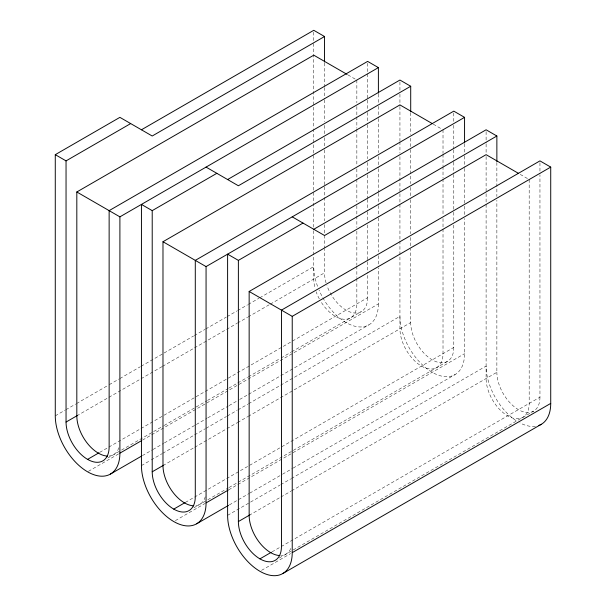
<?xml version="1.0" encoding="UTF-8"?>
<svg xmlns="http://www.w3.org/2000/svg" width="606" height="606" viewBox="0 0 606 606"><rect width="100%" height="100%" fill="white"/><g stroke="black" fill="none" stroke-linecap="round" stroke-linejoin="round"><path stroke-width="0.45" stroke-dasharray="3.03 2.27" d="M55.275 415.837L65.092 410.171M65.91 409.701L75.727 404.035M76.545 403.558L108.451 385.143M109.269 384.674L119.079 379M119.897 378.53L140.35 366.721M141.168 366.251L193.519 336.027M194.337 335.55L204.972 329.414M205.79 328.944L226.243 317.135M227.061 316.665L236.878 310.992M237.696 310.522L247.513 304.856M248.331 304.386L258.967 298.243M259.785 297.773L313.772 266.602A45.692 26.384 60 0 0 318.006 287.517M76.818 415.837L162.09 366.607M162.575 366.327L194.064 348.147M194.473 347.912L237.014 323.354M237.522 323.059L247.649 317.211M248.18 316.908L269.731 304.462M270.314 304.129L324.543 272.821L324.543 249.187M99.702 452.371L367.622 297.69L367.622 274.063M107.732 458.045L163.431 425.882M164.173 425.457L195.299 407.49M196.071 407.035L206.737 400.884M207.525 400.43L227.985 388.62M228.795 388.151L236.976 383.424M237.787 382.954L247.612 377.288M248.407 376.826L280.328 358.396M281.093 357.957L290.963 352.253M291.713 351.821L361.312 311.635M88.393 471.339L119.094 453.621M142.516 440.092L378.394 303.909L378.394 267.996M142.342 455.651L152.151 449.985M152.97 449.508L163.605 443.372M164.423 442.903L195.511 424.95M196.329 424.48L206.964 418.337M207.782 417.867L228.227 406.058M229.045 405.588L238.862 399.922M239.681 399.452L247.862 394.726M248.68 394.256L368.933 324.831M141.44 465.59L150.439 460.393M151.258 459.924L161.893 453.78M162.711 453.311L193.791 435.358M194.609 434.888L205.245 428.753M206.063 428.275L226.515 416.473M227.333 415.996L237.151 410.33M237.969 409.861L247.786 404.194M248.604 403.717L399.937 316.347A45.692 26.384 60 0 0 432.245 372.311A45.692 26.384 60 0 0 464.56 353.654L464.56 218.493M162.984 465.59L194.14 447.599M194.746 447.251L226.652 428.828M226.932 428.662L237.287 422.693M237.597 422.511L247.922 416.549M248.255 416.36L410.709 322.566L410.709 248.839M185.345 502.427L453.788 347.443L453.788 224.561M193.89 507.79L207.108 500.162M207.797 499.761L228.356 487.898M229.068 487.482L447.478 361.388M175.369 520.622L205.26 503.366M228.682 489.837L464.56 353.654M229.318 504.927L248.952 493.587M249.77 493.117L281.676 474.703M282.494 474.225L292.312 468.559M293.13 468.09L455.098 374.576M227.606 515.335L279.957 485.111M280.775 484.633L290.592 478.967M291.41 478.498L486.103 366.092A45.692 26.384 60 0 0 516.956 421.185M249.149 515.335L280.305 497.344M280.911 496.996L290.963 491.193M291.547 490.852L496.867 372.311L496.867 200.283M272.033 551.869L539.954 397.188L539.954 175.066M279.237 558.012L292.456 550.377M293.145 549.983L533.644 411.133M261.534 570.367L290.615 553.581M347.912 74.886L355.23 79.106M433.26 124.162L441.395 128.858M520.243 174.376L527.553 178.603M539.954 162.779L539.954 174.119M529.182 179.543L529.182 403.407A30.467 17.589 60 0 1 507.639 415.845A30.467 17.589 60 0 1 486.103 378.53L486.103 203.783M496.867 162.476L496.867 196.503M486.103 131.684L486.103 143.024M486.103 143.97L486.103 153.424M486.103 156.553L486.103 202.843M464.56 143.819L464.56 155.166M464.56 156.113L464.56 167.453M464.56 168.4L464.56 205.26M464.56 206.207L464.56 214.713M453.788 113.027L453.788 121.533M453.788 125.313L453.788 148.947M453.788 149.894L453.788 161.234M453.788 162.181L453.788 173.521M453.788 174.467L453.788 211.327M453.788 212.274L453.788 220.781M443.016 129.79L443.016 153.409M443.016 154.356L443.016 165.688M443.016 166.635L443.016 177.967M443.016 178.914L443.016 214.804M443.016 218.584L443.016 228.03M443.016 228.977L443.016 353.654A30.467 17.589 60 0 1 421.473 366.092A30.467 17.589 60 0 1 399.937 328.785L399.937 240.938M410.709 112.731L410.709 134.471M410.709 138.251L410.709 148.652M410.709 149.591L410.709 183.618M410.709 187.405L410.709 195.912M410.709 199.692L410.709 233.719M410.709 237.499L410.709 247.892M399.937 81.939L399.937 90.445M399.937 94.225L399.937 105.565M399.937 106.512L399.937 140.812M399.937 141.759L399.937 153.091M399.937 156.606L399.937 239.991M378.394 94.074L378.394 102.581M378.394 106.361L378.394 117.708M378.394 118.647L378.394 152.682M378.394 156.462L378.394 167.801M378.394 168.748L378.394 192.375M378.394 193.322L378.394 204.661M378.394 205.608L378.394 216.956M378.394 217.895L378.394 251.922M378.394 255.702L378.394 267.049M367.622 63.282L367.622 99.202M367.622 100.141L367.622 108.648M367.622 112.436L367.622 123.775M367.622 124.722L367.622 158.749M367.622 162.529L367.622 173.869M367.622 174.816L367.622 198.442M367.622 199.389L367.622 210.736M367.622 211.676L367.622 221.129M367.622 224.909L367.622 260.83M367.622 261.777L367.622 273.117M356.851 80.045L356.851 102.717M356.851 106.497L356.851 115.943M356.851 116.882L356.851 128.222M356.851 129.161L356.851 165.059M356.851 168.839L356.851 178.285M356.851 179.224L356.851 201.896M356.851 205.676L356.851 215.122M356.851 216.062L356.851 227.401M356.851 231.181L356.851 265.186M356.851 266.125L356.851 277.465M356.851 278.404L356.851 303.909A30.467 17.589 60 0 1 344.064 319.256A30.467 17.589 60 0 1 320.885 301.621M324.543 62.986L324.543 86.613M324.543 87.559L324.543 98.899M324.543 99.846L324.543 121.586M324.543 125.366L324.543 133.873M324.543 137.653L324.543 149M324.543 149.94L324.543 185.86M324.543 186.807L324.543 220.834M324.543 224.614L324.543 248.24M313.772 32.194L313.772 42.587M313.772 43.534L313.772 127.904M313.772 128.851L313.772 227.083M313.772 230.681L313.772 279.04A30.467 17.589 60 0 0 315.037 288.161M539.954 397.188A30.467 17.589 60 0 1 518.41 409.626A30.467 17.589 60 0 1 496.867 372.311M535.401 426.298A45.692 26.384 60 0 1 519.865 422.859M290.713 548.491A30.467 17.589 60 0 1 281.222 555.55M453.788 347.443A30.467 17.589 60 0 1 432.245 359.873A30.467 17.589 60 0 1 410.709 322.566M205.229 496.822A30.467 17.589 60 0 1 194.42 505.828M367.622 297.69A30.467 17.589 60 0 1 351.177 312.363A30.467 17.589 60 0 1 326.945 285.631M326.051 282.85A30.467 17.589 60 0 1 324.543 272.821M378.394 303.909A45.692 26.384 60 0 1 355.305 326.339A45.692 26.384 60 0 1 319.036 290.062M319.309 298.894A30.467 17.589 60 0 1 316.18 291.85M118.867 447.736A30.467 17.589 60 0 1 108.254 456.083"/><path stroke-width="0.91" d="M141.168 440.873L119.897 453.152A45.692 26.384 60 0 1 87.59 471.809A45.692 26.384 60 0 1 55.275 415.837L55.275 154.666L119.897 117.359L152.212 136.009L324.543 36.519L324.543 62.039M55.275 154.666L66.046 160.885L130.669 123.579M141.44 129.79L313.772 30.3L324.543 36.519M107.61 456.083A30.467 17.589 60 0 1 76.818 415.837L76.818 191.981L313.772 55.176L347.102 74.417M76.818 191.981L119.897 216.85L378.394 67.607L378.394 93.127M228.151 490.148L206.063 502.897A45.692 26.384 60 0 1 173.755 521.554A45.692 26.384 60 0 1 141.44 465.59L141.44 204.411L152.212 210.63L216.834 173.324M227.606 179.543L399.937 80.045L410.709 86.264L410.709 111.784M410.709 86.264L238.378 185.762L206.063 167.104M193.776 505.828A30.467 17.589 60 0 1 162.984 465.59L162.984 241.726L399.937 104.921L432.449 123.692M162.984 241.726L206.063 266.595L464.56 117.359L464.56 142.88M238.378 260.375L238.378 521.554A30.467 17.589 60 0 0 259.921 558.861A30.467 17.589 60 0 0 281.457 546.423L281.457 310.128L539.954 160.885L550.725 167.104L550.725 403.407L292.228 552.642A45.692 26.384 60 0 1 259.921 571.299A45.692 26.384 60 0 1 227.606 515.335L227.606 254.156L238.378 260.375L303 223.069M313.772 229.288L486.103 129.79L496.867 136.009L496.867 161.529M496.867 136.009L324.543 235.507L292.228 216.85M279.934 555.573A30.467 17.589 60 0 1 249.149 515.335L249.149 291.471L486.103 154.666L518.615 173.437M98.899 452.841L87.59 459.371A30.467 17.589 60 0 1 66.046 422.056L77.5 415.451M249.149 291.471L292.228 316.347L550.725 167.104M110.436 474.066L141.524 456.121M185.065 502.586L173.755 509.116A30.467 17.589 60 0 1 152.212 471.809L163.665 465.196M196.602 523.819L228.5 505.396M238.378 521.554L249.831 514.941M259.921 558.861L271.23 552.331M282.767 573.564L541.256 424.321M378.394 67.607L367.622 61.395L109.133 210.63L109.133 446.933A30.467 17.589 60 0 1 87.59 459.371M464.56 117.359L453.788 111.14L195.291 260.375L195.291 496.678A30.467 17.589 60 0 1 173.755 509.116M292.228 316.347L292.228 552.642M206.063 266.595L206.063 502.897M152.212 210.63L152.212 471.809M119.897 216.85L119.897 453.152M66.046 160.885L66.046 422.056M550.725 403.407A45.692 26.384 60 0 1 538.779 425.473"/></g></svg>
